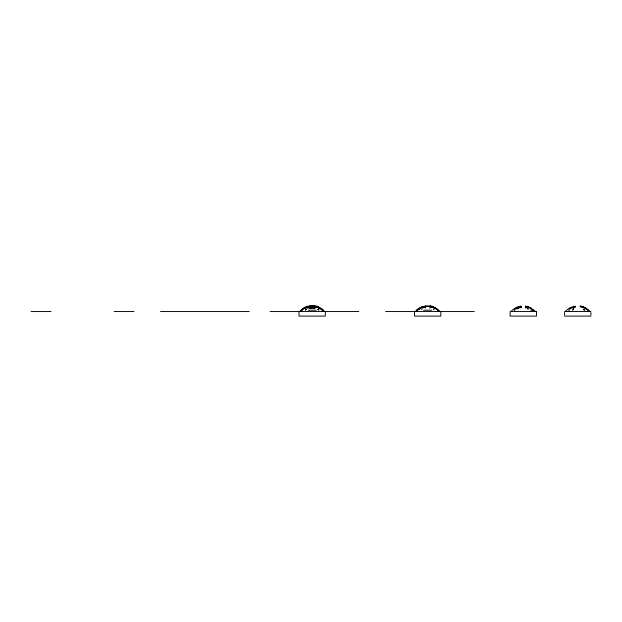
<?xml version="1.0" encoding="UTF-8"?>
<svg xmlns="http://www.w3.org/2000/svg" width="622" height="622" viewBox="0 0 622 622"><rect width="100%" height="100%" fill="white"/><g stroke="black" fill="none" stroke-linecap="round" stroke-linejoin="round"><path stroke-width="0.93" d="M520.855 306.77C518.351 305.449 513.064 309.142 510.934 311.552M525.707 307.742L525.707 306.91M525.699 307.011L525.769 306.825A10.092 5.886 0.3 0 1 527.145 307.113M572.784 310.3L573.756 308.613L572.784 309.772M520.925 307.618L520.909 306.164M525.769 307.066L525.761 306.164L530.185 307.47L535.69 311.552M525.714 306.164L525.699 307.548M588.078 311.373L587.844 310.331A19.663 10.294 2.9 0 0 586.834 309.569A18.03 9.454 2.8 0 0 586.196 309.15A16.6 8.731 2.7 0 0 584.804 308.372L583.234 307.703M416.242 311.552L417.968 310.005A17.781 9.291 -3 0 1 420.651 308.403A13.07 7.013 -1.8 0 1 422.167 307.711M418.66 309.616L419.142 309.258M305.464 309.989L306.553 309.344L305.519 309.966M517.807 307.711A13.07 7.013 -1.8 0 0 516.26 308.38C514.487 308.761 513.049 311.179 515.708 311.552M421.529 309.639L422.089 309.321M306.04 309.639L306.599 309.321M306.11 307.711L306.903 307.291M421.599 307.711L422.618 307.182M306.366 307.571L306.794 307.346M421.856 307.571L422.284 307.346M571.913 307.571L572.349 307.346M570.265 307.758L571.913 307.027M518.709 306.973L519.292 306.732M573.251 306.926L574.479 306.452M423.652 306.732L423.069 306.973L424.476 306.428M572.232 307.703L569.122 309.375L568.858 311.086M308.986 306.428L307.579 306.973L308.162 306.732A9.835 8.444 0 0 1 312.174 305.837A9.719 8.304 0.3 0 1 316.17 306.778M574.876 306.327L575.272 306.218M309.453 306.288L313.084 305.946L316.777 306.973M424.943 306.288L426.77 305.946A8.156 7.005 0 0 1 428.574 305.946L430.401 306.288M310.689 308.007L311.435 307.937L309.235 308.279L315.129 308.287M515.335 308.862L518.834 308.652M311.956 305.985L312.407 305.985M308.162 310.191L316.201 310.191M423.652 310.191L431.691 310.191M31.1 311.552L51.035 311.552M114.098 311.552L134.033 311.552M160.523 311.552L249.22 311.552M270.088 311.552L358.785 311.552M385.578 311.552L474.275 311.552M564.566 311.552L590.9 311.552M564.566 316.1L590.9 316.1M530.55 310.176L533.427 310.331L533.093 310.067A17.781 9.361 2.7 0 0 530.426 308.349M570.125 311.552L569.161 311.342M312.928 307.937L314.405 308.123M580.194 306.218L582.215 306.926M430.867 306.428L432.267 306.973L431.691 306.732A11.126 9.501 0.4 0 0 429.934 306.187M583.553 307.027L585.201 307.758M316.201 306.732L316.8 306.98M527.907 306.973L527.332 306.732A11.266 9.618 0.4 0 0 525.769 306.234M528.366 307.182L529.128 307.571M317.562 307.346L317.998 307.571M583.117 307.346L583.553 307.571M433.254 307.447L433.744 307.711M317.764 307.447L318.254 307.711M434.234 307.983L434.724 308.279M319.234 308.279L318.744 307.983L319.102 308.201M318.845 309.966L317.756 309.321L318.899 309.989M584.416 309.981L583.312 309.321L584.703 310.176M437.375 310.005L439.101 311.552M590.9 312.462L590.9 315.191M564.566 312.462L564.566 315.191M525.582 306.335L525.582 307.96M521.034 306.335L521.034 307.968M440.835 311.552L440.835 316.1L414.501 316.1L414.501 311.552M429.942 306.141L429.942 308.131M425.394 306.141L425.394 308.1M325.345 311.552L325.345 316.1L299.011 316.1L299.011 311.552M518.157 307.999A10.434 5.411 -2.6 0 1 521.088 307.284M519.253 306.654A11.468 9.859 0 0 1 520.816 306.133M527.215 307.027A10.644 5.847 1.4 0 1 528.972 307.579M528.817 307.703A13.07 7.013 1.8 0 1 530.372 308.372M572.504 307.937A10.434 5.497 -2.3 0 1 575.474 307.206M565.39 311.56A19.826 11.305 -1.8 0 1 570.242 307.742M572.116 307.221A11.328 6.453 -1.8 0 1 575.381 306.397M585.224 307.742A19.826 11.305 1.8 0 1 590.076 311.56M580.155 306.864A10.092 5.847 0.4 0 1 581.547 307.144A10.644 5.777 1.6 0 1 583.327 307.633M580.279 305.931A11.289 6.912 0.3 0 1 583.731 306.864M415.294 311.552A21.265 12.121 -1.8 0 1 416.266 310.502A21.132 12.043 -1.8 0 1 417.409 309.515A19.438 11.079 -1.8 0 1 418.723 308.59A19.5 11.118 -1.8 0 0 417.416 309.515A21.047 11.997 -1.8 0 0 416.266 310.502M440.049 311.552A21.265 12.121 1.8 0 0 439.07 310.51A20.254 11.546 1.8 0 0 436.621 308.59M433.503 307.019A15.542 8.864 1.8 0 1 436.605 308.598M433.355 307.151A14.881 8.327 2.3 0 1 436.442 308.675M433.13 307.377A10.963 6.243 1.8 0 0 423.831 306.716A11.445 6.282 -2.8 0 0 422.128 307.284M430.051 305.853A11.25 6.935 0.2 0 1 433.705 306.833M421.732 306.926A11.546 6.795 -1 0 1 423.582 306.343M423.807 306.662A11.056 6.492 -1.1 0 1 425.471 306.351M421.84 307.027A15.542 8.856 -1.8 0 0 418.738 308.605A14.889 8.49 -1.8 0 1 421.833 307.019M422.525 308.007A10.426 5.411 -2.6 0 1 425.565 307.276M425.098 306.98A10.784 9.182 0.5 0 1 425.378 306.903M423.613 306.654A11.305 9.734 0.1 0 1 425.362 306.078M429.981 306.802A10.084 5.893 0.3 0 1 431.505 307.105M431.575 307.027A10.644 5.847 1.4 0 1 433.332 307.579M433.176 307.703A13.07 7.013 1.8 0 1 434.731 308.372M434.786 308.349A17.781 9.361 2.7 0 1 437.406 309.997M299.804 311.552A21.272 12.129 -1.8 0 1 300.776 310.502A20.954 11.942 -1.8 0 1 301.919 309.515A21.031 11.989 -1.8 0 0 300.776 310.502M323.58 310.51A21.039 11.989 1.8 0 0 322.437 309.515A19.375 11.04 1.8 0 0 321.123 308.59A15.589 8.887 1.8 0 0 318.013 307.019A14.951 8.529 1.7 0 1 321.115 308.598A19.438 11.079 1.8 0 1 322.437 309.515A20.946 11.942 1.8 0 1 323.58 310.502A21.272 12.129 1.8 0 1 324.56 311.552M302.074 309.569A14.539 8.288 -1.8 0 1 308.162 306.436M301.794 309.468A15.488 9.143 -1 0 1 307.906 306.141M308.325 306.693A10.862 6.461 -0.8 0 1 312.182 306.226M308.123 306.374A10.838 6.803 0 0 1 311.949 305.876M312.19 305.511A11.18 7.114 0 0 1 318.308 306.739M312.392 306.296A11.095 6.368 1.6 0 1 317.725 307.291M300.651 311.529A20.977 10.714 -4.1 0 1 302.362 309.974M323.588 311.56A20.977 10.644 4.6 0 0 321.854 310.013A17.774 9.353 2.7 0 0 319.288 308.349A13.07 7.013 1.8 0 0 317.687 307.703M302.261 309.935A18.108 9.672 -1.8 0 1 304.881 308.248M305.122 308.38A13.07 7.013 -1.8 0 1 306.677 307.711M307.175 308.139A10.107 5.271 -2.5 0 1 315.758 307.478M316.069 307.05A10.644 5.823 1.5 0 1 317.819 307.595M536.475 311.552L510.141 311.552L510.141 316.1L536.475 316.1L536.475 311.552M528.303 309.017L527.301 308.598L528.303 309.017M433.861 309.663L433.246 309.321L433.814 309.639"/></g></svg>
